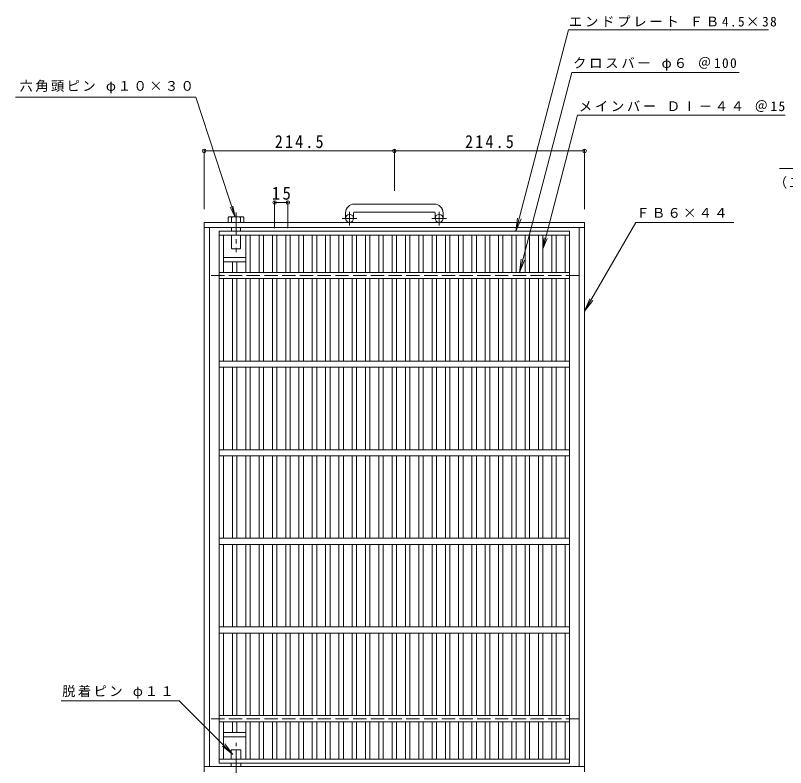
# Model space of a CAD drawing. Units: millimetres, scale not verified. Extents: x -914 to 882, y -688 to 651.
# Drawn here: x -914 to -45, y -198 to 651 of the extents above; entities that cross this region are included whole.
import ezdxf

# ---------------------------------------------------------------- set-up
doc = ezdxf.new("R2010")
doc.units = ezdxf.units.MM
doc.header["$LTSCALE"] = 5
doc.header["$PDMODE"] = 32
doc.header["$PDSIZE"] = 4
doc.linetypes.add('CHAIN1', pattern=[8, 5, -1, 1, -1])
doc.linetypes.add('DASHED3', pattern=[4, 3, -1])
for name, color, linetype, lineweight in [('1-1_1-1ﾚｲﾔ', 2, 'Continuous', 9), ('1-2_1-2ﾚｲﾔ', 3, 'Continuous', 9), ('1-4_1-4ﾚｲﾔ', 7, 'Continuous', 9), ('1-5_1-5ﾚｲﾔ', 7, 'Continuous', 9), ('1-9', 4, 'Continuous', 9)]:
    doc.layers.add(name, color=color, linetype=linetype, lineweight=lineweight)
doc.styles.add('ＭＳ ゴシック', font='')
doc.styles.get('ＭＳ ゴシック').set_extended_font_data('MS Gothic')

msp = doc.modelspace()

# ---------------------------------------------------------------- linework, layer by layer
at = {"layer": '1-1_1-1ﾚｲﾔ'}
for p, q in [((-441.511, 438.04), (-531.511, 438.04)), ((-541.511, 428.041), (-541.511, 421.941)), ((-532.512, 428.041), (-532.512, 421.941)), ((-531.511, 429.041), (-441.511, 429.041)), ((-440.511, 428.041), (-440.511, 421.941)), ((-431.511, 428.041), (-431.511, 421.941)), ((-701.011, -202.56), (-701.011, 417.441)), ((-272.011, 417.441), (-701.011, 417.441)), ((-272.011, -202.56), (-272.011, 417.441)), ((-272.011, 411.441), (-701.011, 411.441)), ((-695.011, -196.559), (-695.011, 411.441)), ((-278.012, -196.559), (-278.012, 411.441)), ((-272.011, -196.559), (-701.011, -196.559))]:
    msp.add_line(p, q, dxfattribs=at)
at = {"layer": '1-1_1-1ﾚｲﾔ', "linetype": 'CHAIN1'}
for p, q in [((-537.011, 413.834), (-537.011, 429.431)), ((-436.011, 413.834), (-436.011, 429.431)), ((-528.849, 421.941), (-545.255, 421.941)), ((-427.848, 421.941), (-444.255, 421.941))]:
    msp.add_line(p, q, dxfattribs=at)
at = {"layer": '1-1_1-1ﾚｲﾔ', "linetype": 'DASHED3'}
for p, q in [((-278.012, 357.442), (-695.011, 357.442)), ((-278.012, -142.56), (-695.011, -142.56))]:
    msp.add_line(p, q, dxfattribs=at)
at = {"layer": '1-1_1-1ﾚｲﾔ'}
for centre in [(-537.011, 421.941), (-436.012, 421.941)]:
    msp.add_circle(centre, 4.5, dxfattribs=at)
for centre, radius, start, end in [((-531.511, 428.041), 10, 90, 180), ((-441.511, 428.041), 10, 0, 90), ((-531.511, 428.041), 1, 90, 180), ((-441.511, 428.041), 1, 0, 90)]:
    msp.add_arc(centre, radius, start, end, dxfattribs=at)
at = {"layer": '1-2_1-2ﾚｲﾔ'}
for p, q in [((-684.011, -192.56), (-684.011, 407.441)), ((-684.011, 407.441), (-289.011, 407.441)), ((-684.011, 402.941), (-289.011, 402.941)), ((-679.011, 360.941), (-679.011, 402.941)), ((-654.011, 360.941), (-654.011, 402.941)), ((-649.011, 360.941), (-649.011, 402.941)), ((-639.011, 360.941), (-639.011, 402.941)), ((-634.012, 360.941), (-634.012, 402.941)), ((-624.011, 360.941), (-624.011, 402.941)), ((-619.011, 360.941), (-619.011, 402.941)), ((-609.011, 360.941), (-609.011, 402.941)), ((-604.012, 360.941), (-604.012, 402.941)), ((-594.011, 360.941), (-594.011, 402.941)), ((-589.012, 360.941), (-589.012, 402.941)), ((-579.011, 360.941), (-579.011, 402.941)), ((-574.011, 360.941), (-574.011, 402.941)), ((-564.011, 360.941), (-564.011, 402.941)), ((-559.011, 360.941), (-559.011, 402.941)), ((-549.011, 360.941), (-549.011, 402.941)), ((-544.011, 360.941), (-544.011, 402.941)), ((-534.011, 360.941), (-534.011, 402.941)), ((-529.012, 360.941), (-529.012, 402.941)), ((-519.011, 360.941), (-519.011, 402.941)), ((-514.012, 360.941), (-514.012, 402.941)), ((-504.011, 360.941), (-504.011, 402.941)), ((-499.012, 360.941), (-499.012, 402.941)), ((-489.011, 360.941), (-489.011, 402.941)), ((-484.011, 360.941), (-484.011, 402.941)), ((-474.011, 360.941), (-474.011, 402.941)), ((-469.011, 360.941), (-469.011, 402.941)), ((-459.011, 360.941), (-459.011, 402.941)), ((-454.012, 360.941), (-454.012, 402.941)), ((-444.011, 360.941), (-444.011, 402.941)), ((-439.012, 360.941), (-439.012, 402.941)), ((-429.011, 360.941), (-429.011, 402.941)), ((-424.012, 360.941), (-424.012, 402.941)), ((-414.011, 360.941), (-414.011, 402.941)), ((-409.011, 360.941), (-409.011, 402.941)), ((-399.011, 360.941), (-399.011, 402.941)), ((-394.011, 360.941), (-394.011, 402.941)), ((-384.011, 360.941), (-384.011, 402.941)), ((-379.012, 360.941), (-379.012, 402.941)), ((-369.011, 360.941), (-369.011, 402.941)), ((-364.012, 360.941), (-364.012, 402.941)), ((-354.011, 360.941), (-354.011, 402.941)), ((-349.012, 360.941), (-349.012, 402.941)), ((-339.011, 360.941), (-339.011, 402.941)), ((-334.011, 360.941), (-334.011, 402.941)), ((-324.011, 360.941), (-324.011, 402.941)), ((-319.011, 360.941), (-319.011, 402.941)), ((-309.011, 360.941), (-309.011, 402.941)), ((-304.012, 360.941), (-304.012, 402.941)), ((-294.011, 360.941), (-294.011, 402.941)), ((-289.011, -192.56), (-289.011, 407.441)), ((-669.011, 360.941), (-669.011, 372.94)), ((-664.012, 360.941), (-664.012, 372.94)), ((-289.011, 360.941), (-684.011, 360.941)), ((-289.011, 353.94), (-684.011, 353.94)), ((-679.011, 260.941), (-679.011, 353.94)), ((-669.011, 260.941), (-669.011, 353.94)), ((-664.012, 260.941), (-664.012, 353.94)), ((-654.011, 260.941), (-654.011, 353.94)), ((-649.011, 260.941), (-649.011, 353.94)), ((-639.011, 260.941), (-639.011, 353.94)), ((-634.012, 260.941), (-634.012, 353.94)), ((-624.011, 260.941), (-624.011, 353.94)), ((-619.011, 260.941), (-619.011, 353.94)), ((-609.011, 260.941), (-609.011, 353.94)), ((-604.012, 260.941), (-604.012, 353.94)), ((-594.011, 260.941), (-594.011, 353.94)), ((-589.012, 260.941), (-589.012, 353.94)), ((-579.011, 260.941), (-579.011, 353.94)), ((-574.011, 260.941), (-574.011, 353.94)), ((-564.011, 260.941), (-564.011, 353.94)), ((-559.011, 260.941), (-559.011, 353.94)), ((-549.011, 260.941), (-549.011, 353.94)), ((-544.011, 260.941), (-544.011, 353.94)), ((-534.011, 260.941), (-534.011, 353.94)), ((-529.012, 260.941), (-529.012, 353.94)), ((-519.011, 260.941), (-519.011, 353.94)), ((-514.012, 260.941), (-514.012, 353.94)), ((-504.011, 260.941), (-504.011, 353.94)), ((-499.012, 260.941), (-499.012, 353.94)), ((-489.011, 260.941), (-489.011, 353.94)), ((-484.011, 260.941), (-484.011, 353.94)), ((-474.011, 260.941), (-474.011, 353.94)), ((-469.011, 260.941), (-469.011, 353.94)), ((-459.011, 260.941), (-459.011, 353.94)), ((-454.012, 260.941), (-454.012, 353.94)), ((-444.011, 260.941), (-444.011, 353.94)), ((-439.012, 260.941), (-439.012, 353.94)), ((-429.011, 260.941), (-429.011, 353.94)), ((-424.012, 260.941), (-424.012, 353.94)), ((-414.011, 260.941), (-414.011, 353.94)), ((-409.011, 260.941), (-409.011, 353.94)), ((-399.011, 260.941), (-399.011, 353.94)), ((-394.011, 260.941), (-394.011, 353.94)), ((-384.011, 260.941), (-384.011, 353.94)), ((-379.012, 260.941), (-379.012, 353.94)), ((-369.011, 260.941), (-369.011, 353.94)), ((-364.012, 260.941), (-364.012, 353.94)), ((-354.011, 260.941), (-354.011, 353.94)), ((-349.012, 260.941), (-349.012, 353.94)), ((-339.011, 260.941), (-339.011, 353.94)), ((-334.011, 260.941), (-334.011, 353.94)), ((-324.011, 260.941), (-324.011, 353.94)), ((-319.011, 260.941), (-319.011, 353.94)), ((-309.011, 260.941), (-309.011, 353.94)), ((-304.012, 260.941), (-304.012, 353.94)), ((-294.011, 260.941), (-294.011, 353.94)), ((-289.011, 260.941), (-684.011, 260.941)), ((-289.011, 253.941), (-684.011, 253.941)), ((-679.011, 160.941), (-679.011, 253.941)), ((-669.011, 160.941), (-669.011, 253.941)), ((-664.012, 160.941), (-664.012, 253.941)), ((-654.011, 160.941), (-654.011, 253.941)), ((-649.011, 160.941), (-649.011, 253.941)), ((-639.011, 160.941), (-639.011, 253.941)), ((-634.012, 160.941), (-634.012, 253.941)), ((-624.011, 160.941), (-624.011, 253.941)), ((-619.011, 160.941), (-619.011, 253.941)), ((-609.011, 160.941), (-609.011, 253.941)), ((-604.012, 160.941), (-604.012, 253.941)), ((-594.011, 160.941), (-594.011, 253.941)), ((-589.012, 160.941), (-589.012, 253.941)), ((-579.011, 160.941), (-579.011, 253.941)), ((-574.011, 160.941), (-574.011, 253.941)), ((-564.011, 160.941), (-564.011, 253.941)), ((-559.011, 160.941), (-559.011, 253.941)), ((-549.011, 160.941), (-549.011, 253.941)), ((-544.011, 160.941), (-544.011, 253.941)), ((-534.011, 160.941), (-534.011, 253.941)), ((-529.012, 160.941), (-529.012, 253.941)), ((-519.011, 160.941), (-519.011, 253.941)), ((-514.012, 160.941), (-514.012, 253.941)), ((-504.011, 160.941), (-504.011, 253.941)), ((-499.012, 160.941), (-499.012, 253.941)), ((-489.011, 160.941), (-489.011, 253.941)), ((-484.011, 160.941), (-484.011, 253.941)), ((-474.011, 160.941), (-474.011, 253.941)), ((-469.011, 160.941), (-469.011, 253.941)), ((-459.011, 160.941), (-459.011, 253.941)), ((-454.012, 160.941), (-454.012, 253.941)), ((-444.011, 160.941), (-444.011, 253.941)), ((-439.012, 160.941), (-439.012, 253.941)), ((-429.011, 160.941), (-429.011, 253.941)), ((-424.012, 160.941), (-424.012, 253.941)), ((-414.011, 160.941), (-414.011, 253.941)), ((-409.011, 160.941), (-409.011, 253.941)), ((-399.011, 160.941), (-399.011, 253.941)), ((-394.011, 160.941), (-394.011, 253.941)), ((-384.011, 160.941), (-384.011, 253.941)), ((-379.012, 160.941), (-379.012, 253.941)), ((-369.011, 160.941), (-369.011, 253.941)), ((-364.012, 160.941), (-364.012, 253.941)), ((-354.011, 160.941), (-354.011, 253.941)), ((-349.012, 160.941), (-349.012, 253.941)), ((-339.011, 160.941), (-339.011, 253.941)), ((-334.011, 160.941), (-334.011, 253.941)), ((-324.011, 160.941), (-324.011, 253.941)), ((-319.011, 160.941), (-319.011, 253.941)), ((-309.011, 160.941), (-309.011, 253.941)), ((-304.012, 160.941), (-304.012, 253.941)), ((-294.011, 160.941), (-294.011, 253.941)), ((-289.011, 160.941), (-684.011, 160.941)), ((-289.011, 153.941), (-684.011, 153.941)), ((-679.011, 60.941), (-679.011, 153.941)), ((-669.011, 60.941), (-669.011, 153.941)), ((-664.012, 60.941), (-664.012, 153.941)), ((-654.011, 60.941), (-654.011, 153.941)), ((-649.011, 60.941), (-649.011, 153.941)), ((-639.011, 60.941), (-639.011, 153.941)), ((-634.012, 60.941), (-634.012, 153.941)), ((-624.011, 60.941), (-624.011, 153.941)), ((-619.011, 60.941), (-619.011, 153.941)), ((-609.011, 60.941), (-609.011, 153.941)), ((-604.012, 60.941), (-604.012, 153.941)), ((-594.011, 60.941), (-594.011, 153.941)), ((-589.012, 60.941), (-589.012, 153.941)), ((-579.011, 60.941), (-579.011, 153.941)), ((-574.011, 60.941), (-574.011, 153.941)), ((-564.011, 60.941), (-564.011, 153.941)), ((-559.011, 60.941), (-559.011, 153.941)), ((-549.011, 60.941), (-549.011, 153.941)), ((-544.011, 60.941), (-544.011, 153.941)), ((-534.011, 60.941), (-534.011, 153.941)), ((-529.012, 60.941), (-529.012, 153.941)), ((-519.011, 60.941), (-519.011, 153.941)), ((-514.012, 60.941), (-514.012, 153.941)), ((-504.011, 60.941), (-504.011, 153.941)), ((-499.012, 60.941), (-499.012, 153.941)), ((-489.011, 60.941), (-489.011, 153.941)), ((-484.011, 60.941), (-484.011, 153.941)), ((-474.011, 60.941), (-474.011, 153.941)), ((-469.011, 60.941), (-469.011, 153.941)), ((-459.011, 60.941), (-459.011, 153.941)), ((-454.012, 60.941), (-454.012, 153.941)), ((-444.011, 60.941), (-444.011, 153.941)), ((-439.012, 60.941), (-439.012, 153.941)), ((-429.011, 60.941), (-429.011, 153.941)), ((-424.012, 60.941), (-424.012, 153.941)), ((-414.011, 60.941), (-414.011, 153.941)), ((-409.011, 60.941), (-409.011, 153.941)), ((-399.011, 60.941), (-399.011, 153.941)), ((-394.011, 60.941), (-394.011, 153.941)), ((-384.011, 60.941), (-384.011, 153.941)), ((-379.012, 60.941), (-379.012, 153.941)), ((-369.011, 60.941), (-369.011, 153.941)), ((-364.012, 60.941), (-364.012, 153.941)), ((-354.011, 60.941), (-354.011, 153.941)), ((-349.012, 60.941), (-349.012, 153.941)), ((-339.011, 60.941), (-339.011, 153.941)), ((-334.011, 60.941), (-334.011, 153.941)), ((-324.011, 60.941), (-324.011, 153.941)), ((-319.011, 60.941), (-319.011, 153.941)), ((-309.011, 60.941), (-309.011, 153.941)), ((-304.012, 60.941), (-304.012, 153.941)), ((-294.011, 60.941), (-294.011, 153.941)), ((-289.011, 60.941), (-684.011, 60.941)), ((-289.011, 53.941), (-684.011, 53.941)), ((-679.011, -39.059), (-679.011, 53.941)), ((-669.011, -39.059), (-669.011, 53.941)), ((-664.012, -39.059), (-664.012, 53.941)), ((-654.011, -39.059), (-654.011, 53.941)), ((-649.011, -39.059), (-649.011, 53.941)), ((-639.011, -39.059), (-639.011, 53.941)), ((-634.012, -39.059), (-634.012, 53.941)), ((-624.011, -39.059), (-624.011, 53.941)), ((-619.011, -39.059), (-619.011, 53.941)), ((-609.011, -39.059), (-609.011, 53.941)), ((-604.012, -39.059), (-604.012, 53.941)), ((-594.011, -39.059), (-594.011, 53.941)), ((-589.012, -39.059), (-589.012, 53.941)), ((-579.011, -39.059), (-579.011, 53.941)), ((-574.011, -39.059), (-574.011, 53.941)), ((-564.011, -39.059), (-564.011, 53.941)), ((-559.011, -39.059), (-559.011, 53.941)), ((-549.011, -39.059), (-549.011, 53.941)), ((-544.011, -39.059), (-544.011, 53.941)), ((-534.011, -39.059), (-534.011, 53.941)), ((-529.012, -39.059), (-529.012, 53.941)), ((-519.011, -39.059), (-519.011, 53.941)), ((-514.012, -39.059), (-514.012, 53.941)), ((-504.011, -39.059), (-504.011, 53.941)), ((-499.012, -39.059), (-499.012, 53.941)), ((-489.011, -39.059), (-489.011, 53.941)), ((-484.011, -39.059), (-484.011, 53.941)), ((-474.011, -39.059), (-474.011, 53.941)), ((-469.011, -39.059), (-469.011, 53.941)), ((-459.011, -39.059), (-459.011, 53.941)), ((-454.012, -39.059), (-454.012, 53.941)), ((-444.011, -39.059), (-444.011, 53.941)), ((-439.012, -39.059), (-439.012, 53.941)), ((-429.011, -39.059), (-429.011, 53.941)), ((-424.012, -39.059), (-424.012, 53.941)), ((-414.011, -39.059), (-414.011, 53.941)), ((-409.011, -39.059), (-409.011, 53.941)), ((-399.011, -39.059), (-399.011, 53.941)), ((-394.011, -39.059), (-394.011, 53.941)), ((-384.011, -39.059), (-384.011, 53.941)), ((-379.012, -39.059), (-379.012, 53.941)), ((-369.011, -39.059), (-369.011, 53.941)), ((-364.012, -39.059), (-364.012, 53.941)), ((-354.011, -39.059), (-354.011, 53.941)), ((-349.012, -39.059), (-349.012, 53.941)), ((-339.011, -39.059), (-339.011, 53.941)), ((-334.011, -39.059), (-334.011, 53.941)), ((-324.011, -39.059), (-324.011, 53.941)), ((-319.011, -39.059), (-319.011, 53.941)), ((-309.011, -39.059), (-309.011, 53.941)), ((-304.012, -39.059), (-304.012, 53.941)), ((-294.011, -39.059), (-294.011, 53.941)), ((-289.011, -39.059), (-684.011, -39.059)), ((-289.011, -46.059), (-684.011, -46.059)), ((-679.011, -139.059), (-679.011, -46.059)), ((-669.011, -139.059), (-669.011, -46.059)), ((-664.012, -139.059), (-664.012, -46.059)), ((-654.011, -139.059), (-654.011, -46.059)), ((-649.011, -139.059), (-649.011, -46.059)), ((-639.011, -139.059), (-639.011, -46.059)), ((-634.012, -139.059), (-634.012, -46.059)), ((-624.011, -139.059), (-624.011, -46.059)), ((-619.011, -139.059), (-619.011, -46.059)), ((-609.011, -139.059), (-609.011, -46.059)), ((-604.012, -139.059), (-604.012, -46.059)), ((-594.011, -139.059), (-594.011, -46.059)), ((-589.012, -139.059), (-589.012, -46.059)), ((-579.011, -139.059), (-579.011, -46.059)), ((-574.011, -139.059), (-574.011, -46.059)), ((-564.011, -139.059), (-564.011, -46.059)), ((-559.011, -139.059), (-559.011, -46.059)), ((-549.011, -139.059), (-549.011, -46.059)), ((-544.011, -139.059), (-544.011, -46.059)), ((-534.011, -139.059), (-534.011, -46.059)), ((-529.012, -139.059), (-529.012, -46.059)), ((-519.011, -139.059), (-519.011, -46.059)), ((-514.012, -139.059), (-514.012, -46.059)), ((-504.011, -139.059), (-504.011, -46.059)), ((-499.012, -139.059), (-499.012, -46.059)), ((-489.011, -139.059), (-489.011, -46.059)), ((-484.011, -139.059), (-484.011, -46.059)), ((-474.011, -139.059), (-474.011, -46.059)), ((-469.011, -139.059), (-469.011, -46.059)), ((-459.011, -139.059), (-459.011, -46.059)), ((-454.012, -139.059), (-454.012, -46.059)), ((-444.011, -139.059), (-444.011, -46.059)), ((-439.012, -139.059), (-439.012, -46.059)), ((-429.011, -139.059), (-429.011, -46.059)), ((-424.012, -139.059), (-424.012, -46.059)), ((-414.011, -139.059), (-414.011, -46.059)), ((-409.011, -139.059), (-409.011, -46.059)), ((-399.011, -139.059), (-399.011, -46.059)), ((-394.011, -139.059), (-394.011, -46.059)), ((-384.011, -139.059), (-384.011, -46.059)), ((-379.012, -139.059), (-379.012, -46.059)), ((-369.011, -139.059), (-369.011, -46.059)), ((-364.012, -139.059), (-364.012, -46.059)), ((-354.011, -139.059), (-354.011, -46.059)), ((-349.012, -139.059), (-349.012, -46.059)), ((-339.011, -139.059), (-339.011, -46.059)), ((-334.011, -139.059), (-334.011, -46.059)), ((-324.011, -139.059), (-324.011, -46.059)), ((-319.011, -139.059), (-319.011, -46.059)), ((-309.011, -139.059), (-309.011, -46.059)), ((-304.012, -139.059), (-304.012, -46.059)), ((-294.011, -139.059), (-294.011, -46.059)), ((-289.011, -139.059), (-684.011, -139.059)), ((-289.011, -146.059), (-684.011, -146.059)), ((-679.011, -188.06), (-679.011, -146.059)), ((-669.011, -158.06), (-669.011, -146.059)), ((-664.012, -158.06), (-664.012, -146.059)), ((-654.011, -188.06), (-654.011, -146.059)), ((-649.011, -188.06), (-649.011, -146.059)), ((-639.011, -188.06), (-639.011, -146.059)), ((-634.012, -188.06), (-634.012, -146.059)), ((-624.011, -188.06), (-624.011, -146.059)), ((-619.011, -188.06), (-619.011, -146.059)), ((-609.011, -188.06), (-609.011, -146.059)), ((-604.012, -188.06), (-604.012, -146.059)), ((-594.011, -188.06), (-594.011, -146.059)), ((-589.012, -188.06), (-589.012, -146.059)), ((-579.011, -188.06), (-579.011, -146.059)), ((-574.011, -188.06), (-574.011, -146.059)), ((-564.011, -188.06), (-564.011, -146.059)), ((-559.011, -188.06), (-559.011, -146.059)), ((-549.011, -188.06), (-549.011, -146.059)), ((-544.011, -188.06), (-544.011, -146.059)), ((-534.011, -188.06), (-534.011, -146.059)), ((-529.012, -188.06), (-529.012, -146.059)), ((-519.011, -188.06), (-519.011, -146.059)), ((-514.012, -188.06), (-514.012, -146.059)), ((-504.011, -188.06), (-504.011, -146.059)), ((-499.012, -188.06), (-499.012, -146.059)), ((-489.011, -188.06), (-489.011, -146.059)), ((-484.011, -188.06), (-484.011, -146.059)), ((-474.011, -188.06), (-474.011, -146.059)), ((-469.011, -188.06), (-469.011, -146.059)), ((-459.011, -188.06), (-459.011, -146.059)), ((-454.012, -188.06), (-454.012, -146.059)), ((-444.011, -188.06), (-444.011, -146.059)), ((-439.012, -188.06), (-439.012, -146.059)), ((-429.011, -188.06), (-429.011, -146.059)), ((-424.012, -188.06), (-424.012, -146.059)), ((-414.011, -188.06), (-414.011, -146.059)), ((-409.011, -188.06), (-409.011, -146.059)), ((-399.011, -188.06), (-399.011, -146.059)), ((-394.011, -188.06), (-394.011, -146.059)), ((-384.011, -188.06), (-384.011, -146.059)), ((-379.012, -188.06), (-379.012, -146.059)), ((-369.011, -188.06), (-369.011, -146.059)), ((-364.012, -188.06), (-364.012, -146.059)), ((-354.011, -188.06), (-354.011, -146.059)), ((-349.012, -188.06), (-349.012, -146.059)), ((-339.011, -188.06), (-339.011, -146.059)), ((-334.011, -188.06), (-334.011, -146.059)), ((-324.011, -188.06), (-324.011, -146.059)), ((-319.011, -188.06), (-319.011, -146.059)), ((-309.011, -188.06), (-309.011, -146.059)), ((-304.012, -188.06), (-304.012, -146.059)), ((-294.011, -188.06), (-294.011, -146.059)), ((-289.011, -188.06), (-684.011, -188.06)), ((-289.011, -192.56), (-684.011, -192.56))]:
    msp.add_line(p, q, dxfattribs=at)
at = {"layer": '1-4_1-4ﾚｲﾔ'}
for p, q in [((-701.011, 432.441), (-701.011, 499.84)), ((-701.011, 498.041), (-272.011, 498.041)), ((-486.511, 453.041), (-486.511, 499.84)), ((-272.011, 432.441), (-272.011, 499.84)), ((-621.511, 410.691), (-621.511, 441.305)), ((-621.511, 439.805), (-606.572, 439.805)), ((-606.572, 410.691), (-606.572, 441.305))]:
    msp.add_line(p, q, dxfattribs=at)
for p in [(-701.011, 498.041), (-486.511, 498.041), (-272.011, 498.041), (-621.511, 439.805), (-606.572, 439.805)]:
    msp.add_point(p, dxfattribs=at)
at = {"layer": '1-5_1-5ﾚｲﾔ'}
for p, q in [((-349.437, 407.441), (-290.121, 634.53)), ((-290.121, 634.53), (-64.588, 634.53)), ((-913.742, 558.829), (-710.15, 558.829)), ((-710.15, 558.829), (-666.153, 423.335)), ((-280.026, 538.53), (-45.687, 538.53)), ((-52.245, 478.309), (78.243, 478.309)), ((-666.153, 423.335), (-671.533, 434.618)), ((-666.153, 423.335), (-668.429, 435.626)), ((-349.437, 407.441), (-347.479, 422.313)), ((-349.437, 407.441), (-343.697, 421.3)), ((-319.011, 387.518), (-314.334, 399.11)), ((-345.361, 360.941), (-343.403, 375.812)), ((-345.361, 360.941), (-339.621, 374.799)), ((-272.011, 317.375), (-266.271, 331.233)), ((-272.011, 317.375), (-262.88, 329.275)), ((-729.011, -122.309), (-862.151, -122.309)), ((-668.511, -182.809), (-729.011, -122.309)), ((-668.511, -182.809), (-677.643, -170.909)), ((-668.511, -182.809), (-680.411, -173.678))]:
    msp.add_line(p, q, dxfattribs=at)
for points in [[(-345.361, 360.941), (-286.447, 586.53), (-97.654, 586.53)], [(-280.026, 538.53), (-319.011, 387.518), (-317.493, 399.925)], [(-272.011, 317.375), (-214.238, 417.441), (-103.886, 417.441)]]:
    msp.add_lwpolyline(points, dxfattribs=at)
at = {"layer": '1-9', "linetype": 'CHAIN1'}
for p, q in [((-665.011, 428.54), (-665.011, 383.907)), ((-665.011, -243.587), (-665.011, -169.663))]:
    msp.add_line(p, q, dxfattribs=at)
at = {"layer": '1-9'}
for p, q in [((-673.896, 423.098), (-673.896, 417.441)), ((-671.954, 423.841), (-658.069, 423.841)), ((-670.011, 417.441), (-670.011, 423.098)), ((-660.011, 417.441), (-660.011, 423.098)), ((-656.126, 423.098), (-656.126, 417.441)), ((-670.011, 407.441), (-670.011, 411.441)), ((-660.011, 407.441), (-660.011, 411.441)), ((-670.011, 388.253), (-670.011, 402.942)), ((-660.011, 388.253), (-660.011, 402.942)), ((-669.199, 387.441), (-670.011, 388.253)), ((-660.823, 387.441), (-669.199, 387.441)), ((-660.823, 387.441), (-660.011, 388.253)), ((-679.011, 377.94), (-654.011, 377.94)), ((-679.011, 372.94), (-654.011, 372.94)), ((-654.011, -158.06), (-679.011, -158.06)), ((-654.011, -163.06), (-679.011, -163.06)), ((-659.511, -177.56), (-670.511, -177.56)), ((-670.511, -188.059), (-670.511, -177.56)), ((-659.511, -188.059), (-659.511, -177.56)), ((-670.511, -196.56), (-670.511, -192.56)), ((-659.511, -196.56), (-659.511, -192.56))]:
    msp.add_line(p, q, dxfattribs=at)
for centre, radius, start, end in [((-671.954, 420.931), 2.91, 48.12389, 131.8763), ((-665.011, 406.651), 17.19, 73.09029, 106.90971), ((-658.069, 420.931), 2.91, 48.1237, 131.87611)]:
    msp.add_arc(centre, radius, start, end, dxfattribs=at)

# ---------------------------------------------------------------- texts
at = {"layer": '1-4_1-4ﾚｲﾔ', "color": 2, "char_height": 14.66, "attachment_point": 7, "style": 'ＭＳ ゴシック'}
for s, insert in [('\\T1.28;\\W0.9;214.5', (-621.261, 501.041)), ('\\T1.28;\\W0.9;214.5', (-406.761, 501.041)), ('\\T1.27;\\W0.95;15', (-624.666, 442.805))]:
    msp.add_mtext(s, dxfattribs=dict(at, insert=insert))
at = {"layer": '1-5_1-5ﾚｲﾔ', "char_height": 11, "attachment_point": 7, "style": 'ＭＳ ゴシック'}
for s, insert in [('\\T1.21;エンドプレート\\~ＦＢ4.5×38', (-289.629, 637.827)), ('\\T1.21;クロスバー\\~φ６\\~＠100', (-285.043, 588.72)), ('\\T1.18;六角頭ピン\\~φ１０×３０', (-909.066, 562.885)), ('\\T1.2;メインバー\\~ＤⅠ－４４\\~＠15', (-278.336, 541.95)), ('\\T1.17;（二方受四方枠）', (-58.644, 455.554)), ('\\T1.17;ＦＢ６×４４', (-213.598, 422.449)), ('\\T1.18;脱着ピン\\~φ１１', (-860.991, -120.004))]:
    msp.add_mtext(s, dxfattribs=dict(at, insert=insert))

doc.saveas('drawing.dxf')
